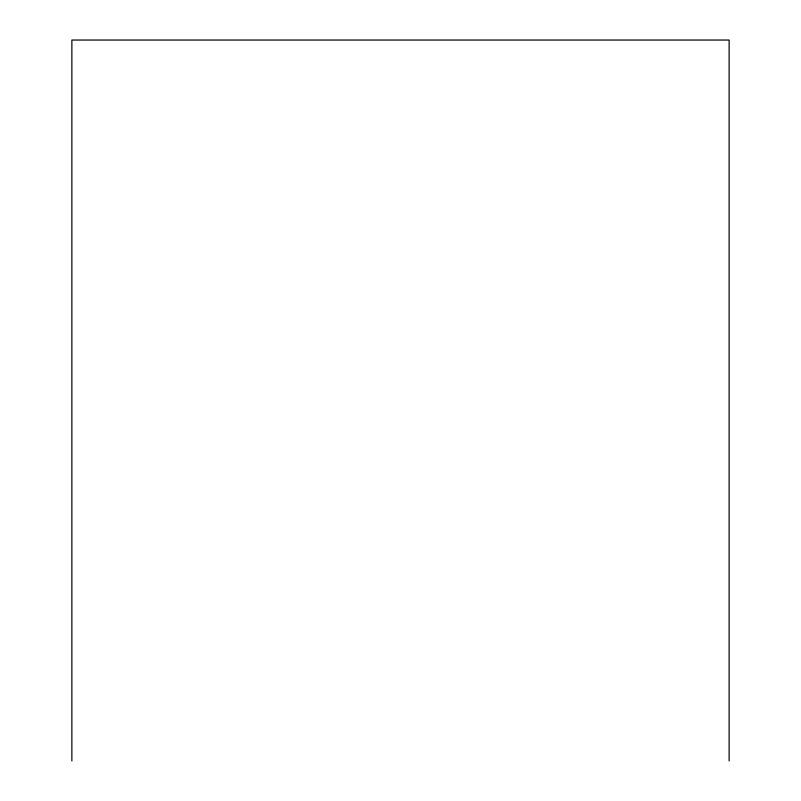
<?xml version="1.0" encoding="UTF-8"?>
<svg xmlns="http://www.w3.org/2000/svg" width="801" height="801" viewBox="0 0 801 801"><rect width="100%" height="100%" fill="white"/><g stroke="black" fill="none" stroke-linecap="round" stroke-linejoin="round"><path stroke-width="1.2" d="M729.13 760.95L729.13 40.05L71.87 40.05L71.87 760.95"/></g></svg>
